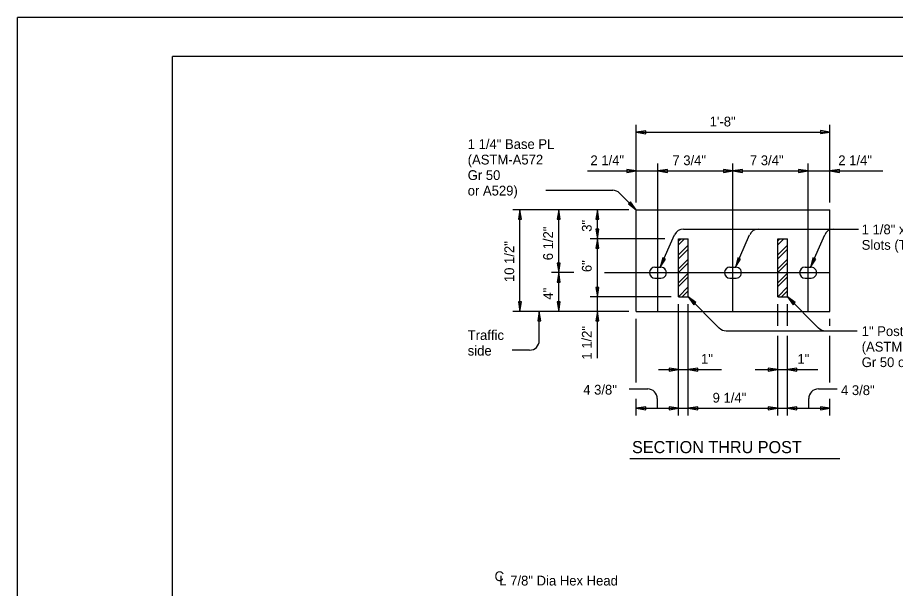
# Model space of a CAD drawing. Extents: x 2 to 71, y 0 to 45.
# Drawn here: x 37 to 48.33, y 14.64 to 22 of the extents above; entities that cross this region are included whole.
import ezdxf

# ---------------------------------------------------------------- set-up
doc = ezdxf.new("R2010")
doc.units = 0
doc.layers.add('Level 1', color=7, linetype='Continuous')

msp = doc.modelspace()

# ---------------------------------------------------------------- linework, layer by layer
at = {"layer": 'Level 1'}
for p, q in [((71, 22), (37, 22)), ((37, 0), (37, 22)), ((70.499, 21.499), (39.001, 21.499)), ((39.001, 0.501), (39.001, 21.499)), ((44.984, 19.616), (44.984, 20.616)), ((44.984, 20.522), (47.484, 20.522)), ((47.484, 19.616), (47.484, 20.616)), ((45.265, 19.928), (45.265, 20.116)), ((46.234, 19.928), (46.234, 20.116)), ((47.203, 19.928), (47.203, 20.116)), ((44.355, 20.022), (48.169, 20.022)), ((45.265, 18.21), (45.265, 19.928)), ((46.234, 18.21), (46.234, 19.928)), ((47.203, 18.21), (47.203, 19.928)), ((43.819, 19.772), (44.682, 19.772)), ((44.984, 19.522), (44.771, 19.736)), ((44.89, 19.522), (43.391, 19.522)), ((43.484, 18.21), (43.484, 19.522)), ((43.984, 18.21), (43.984, 19.522)), ((44.484, 17.606), (44.484, 19.522)), ((44.984, 19.522), (47.484, 19.522)), ((44.984, 18.21), (44.984, 19.522)), ((47.484, 18.21), (47.484, 19.522)), ((45.595, 19.272), (47.854, 19.272)), ((45.296, 18.78), (45.48, 19.198)), ((46.265, 18.78), (46.449, 19.198)), ((47.234, 18.78), (47.418, 19.198)), ((45.354, 19.147), (44.39, 19.147)), ((45.531, 18.397), (45.531, 19.147)), ((45.531, 19.147), (45.656, 19.147)), ((45.531, 19.07), (45.609, 19.147)), ((45.531, 19.12), (45.559, 19.147)), ((45.531, 18.94), (45.656, 19.065)), ((45.656, 18.397), (45.656, 19.147)), ((46.812, 18.397), (46.812, 19.147)), ((46.812, 19.147), (46.937, 19.147)), ((46.812, 19.07), (46.89, 19.147)), ((46.812, 19.12), (46.84, 19.147)), ((46.812, 18.94), (46.937, 19.065)), ((46.937, 18.397), (46.937, 19.147)), ((45.531, 18.89), (45.656, 19.015)), ((46.812, 18.89), (46.937, 19.015)), ((45.531, 18.76), (45.656, 18.885)), ((45.531, 18.71), (45.656, 18.835)), ((46.812, 18.76), (46.937, 18.885)), ((46.812, 18.71), (46.937, 18.835)), ((44.178, 18.71), (43.89, 18.71)), ((44.575, 18.71), (47.484, 18.71)), ((45.226, 18.78), (45.304, 18.78)), ((45.531, 18.58), (45.656, 18.705)), ((46.195, 18.78), (46.273, 18.78)), ((46.812, 18.58), (46.937, 18.705)), ((47.164, 18.78), (47.242, 18.78)), ((45.226, 18.639), (45.304, 18.639)), ((45.531, 18.53), (45.656, 18.655)), ((46.195, 18.639), (46.273, 18.639)), ((46.812, 18.53), (46.937, 18.655)), ((47.164, 18.639), (47.242, 18.639)), ((45.531, 18.4), (45.656, 18.525)), ((45.579, 18.397), (45.656, 18.475)), ((46.812, 18.4), (46.937, 18.525)), ((46.86, 18.397), (46.937, 18.475)), ((45.437, 18.397), (44.39, 18.397)), ((45.531, 18.397), (45.656, 18.397)), ((45.656, 18.397), (46.057, 17.996)), ((46.812, 18.397), (46.937, 18.397)), ((46.937, 18.397), (47.338, 17.996)), ((45.531, 16.866), (45.531, 18.304)), ((45.656, 16.866), (45.656, 18.304)), ((46.812, 18.022), (46.812, 18.304)), ((46.937, 18.022), (46.937, 18.304)), ((44.89, 18.21), (43.391, 18.21)), ((43.734, 17.835), (43.734, 18.21)), ((44.984, 18.21), (47.484, 18.21)), ((44.984, 17.294), (44.984, 18.116)), ((47.484, 18.022), (47.484, 18.116)), ((46.145, 17.96), (47.837, 17.96)), ((46.812, 16.866), (46.812, 17.897)), ((46.937, 16.866), (46.937, 17.897)), ((47.484, 17.294), (47.484, 17.897)), ((43.609, 17.71), (43.383, 17.71)), ((45.274, 17.46), (46.086, 17.46)), ((46.519, 17.46), (47.331, 17.46)), ((44.893, 17.21), (45.133, 17.21)), ((47.336, 17.21), (47.577, 17.21)), ((44.984, 16.866), (44.984, 17.082)), ((45.258, 16.96), (45.258, 17.085)), ((47.211, 16.96), (47.211, 17.085)), ((47.484, 16.866), (47.484, 17.082)), ((44.984, 16.96), (47.484, 16.96)), ((44.902, 16.313), (47.614, 16.313))]:
    msp.add_line(p, q, dxfattribs=at)
for points in [[(44.984, 20.522), (45.107, 20.502), (45.107, 20.541)], [(47.484, 20.522), (47.362, 20.542), (47.362, 20.503)], [(44.984, 20.022), (44.862, 20.042), (44.862, 20.003)], [(45.265, 20.022), (45.388, 20.002), (45.388, 20.041)], [(46.234, 20.022), (46.112, 20.042), (46.112, 20.003)], [(46.234, 20.022), (46.357, 20.002), (46.357, 20.041)], [(47.203, 20.022), (47.081, 20.042), (47.081, 20.003)], [(47.484, 20.022), (47.607, 20.002), (47.607, 20.041)], [(44.984, 19.522), (44.912, 19.623), (44.884, 19.596)], [(43.484, 19.522), (43.464, 19.4), (43.503, 19.4)], [(43.984, 19.522), (43.964, 19.4), (44.003, 19.4)], [(44.484, 19.522), (44.464, 19.4), (44.503, 19.4)], [(44.484, 19.147), (44.504, 19.27), (44.465, 19.27)], [(44.484, 19.147), (44.464, 19.025), (44.503, 19.025)], [(43.984, 18.71), (44.004, 18.832), (43.965, 18.832)], [(45.296, 18.78), (45.364, 18.884), (45.329, 18.9)], [(46.265, 18.78), (46.333, 18.884), (46.297, 18.9)], [(47.234, 18.78), (47.302, 18.884), (47.266, 18.9)], [(43.984, 18.71), (43.964, 18.587), (44.003, 18.587)], [(44.484, 18.397), (44.504, 18.52), (44.465, 18.52)], [(45.656, 18.397), (45.728, 18.297), (45.756, 18.324)], [(46.937, 18.397), (47.01, 18.297), (47.037, 18.324)], [(43.484, 18.21), (43.504, 18.332), (43.466, 18.332)], [(43.984, 18.21), (44.004, 18.332), (43.965, 18.332)], [(43.734, 18.21), (43.714, 18.087), (43.753, 18.087)], [(44.484, 18.21), (44.464, 18.087), (44.503, 18.087)], [(45.531, 17.46), (45.409, 17.48), (45.409, 17.441)], [(45.656, 17.46), (45.779, 17.44), (45.779, 17.479)], [(46.812, 17.46), (46.69, 17.48), (46.69, 17.441)], [(46.937, 17.46), (47.06, 17.44), (47.06, 17.479)], [(44.984, 16.96), (45.107, 16.94), (45.107, 16.979)], [(45.531, 16.96), (45.409, 16.98), (45.409, 16.941)], [(45.656, 16.96), (45.779, 16.94), (45.779, 16.979)], [(46.812, 16.96), (46.69, 16.98), (46.69, 16.941)], [(46.937, 16.96), (47.06, 16.94), (47.06, 16.979)], [(47.484, 16.96), (47.362, 16.98), (47.362, 16.941)]]:
    msp.add_lwpolyline(points, close=True, dxfattribs=at)
for centre, radius, start, end in [((44.682, 19.647), 0.125, 45, 90), ((45.595, 19.147), 0.125, 90, 156.2185), ((46.564, 19.147), 0.125, 90, 156.2185), ((47.532, 19.147), 0.125, 90, 156.2185), ((45.226, 18.71), 0.0703, 90.0136, 270), ((45.304, 18.71), 0.0703, 270.0136, 91.2472), ((46.195, 18.71), 0.0703, 90.0136, 270), ((46.273, 18.71), 0.0703, 270.0136, 91.2472), ((47.164, 18.71), 0.0703, 90.0136, 270), ((47.242, 18.71), 0.0703, 270.0136, 91.2472), ((46.145, 18.085), 0.125, 225.0037, 270), ((47.427, 18.085), 0.125, 225.0037, 270), ((43.609, 17.835), 0.125, 270, 0), ((45.132, 17.085), 0.125, 0, 90), ((47.336, 17.085), 0.125, 90, 180)]:
    msp.add_arc(centre, radius, start, end, dxfattribs=at)

# ---------------------------------------------------------------- texts
for s, height, p in [('1\'-8"', 0.126, (45.933, 20.596)), ('1 1/4" Base PL', 0.126, (42.81, 20.305)), ('(ASTM-A572', 0.126, (42.81, 20.105)), ('2 1/4"', 0.126, (44.394, 20.096)), ('7 3/4"', 0.126, (45.452, 20.096)), ('7 3/4"', 0.126, (46.452, 20.096)), ('2 1/4"', 0.126, (47.593, 20.096)), ('Gr 50', 0.126, (42.81, 19.905)), ('or A529)', 0.126, (42.81, 19.705)), ('1 1/8" x 1 3/4"', 0.126, (47.895, 19.205)), ('Slots (Typ)', 0.126, (47.895, 19.005)), ('1" Post PL', 0.126, (47.895, 17.892)), ('Traffic', 0.126, (42.81, 17.841)), ('(ASTM-A572', 0.126, (47.895, 17.692)), ('side', 0.126, (42.81, 17.641)), ('1"', 0.126, (45.821, 17.534)), ('1"', 0.126, (47.066, 17.534)), ('Gr 50 or A529)', 0.126, (47.895, 17.492)), ('4 3/8"', 0.126, (44.301, 17.137)), ('4 3/8"', 0.126, (47.628, 17.131)), ('9 1/4"', 0.126, (45.971, 17.034)), ('SECTION THRU POST', 0.156, (44.931, 16.382)), ('L 7/8" Dia Hex Head', 0.126, (43.218, 14.675))]:
    msp.add_text(s, height=height, dxfattribs=at).set_placement(p)
for s, rotation, p in [('3"', 90, (44.41, 19.237)), ('6 1/2"', 90, (43.91, 18.87)), ('10 1/2"', 90, (43.41, 18.588)), ('6"', 90, (44.41, 18.717)), ('4"', 90, (43.91, 18.361)), ('1 1/2"', 90, (44.41, 17.588)), ('C', 356.1, (43.152, 14.736))]:
    msp.add_text(s, height=0.126, rotation=rotation, dxfattribs=at).set_placement(p)

doc.saveas('drawing.dxf')
